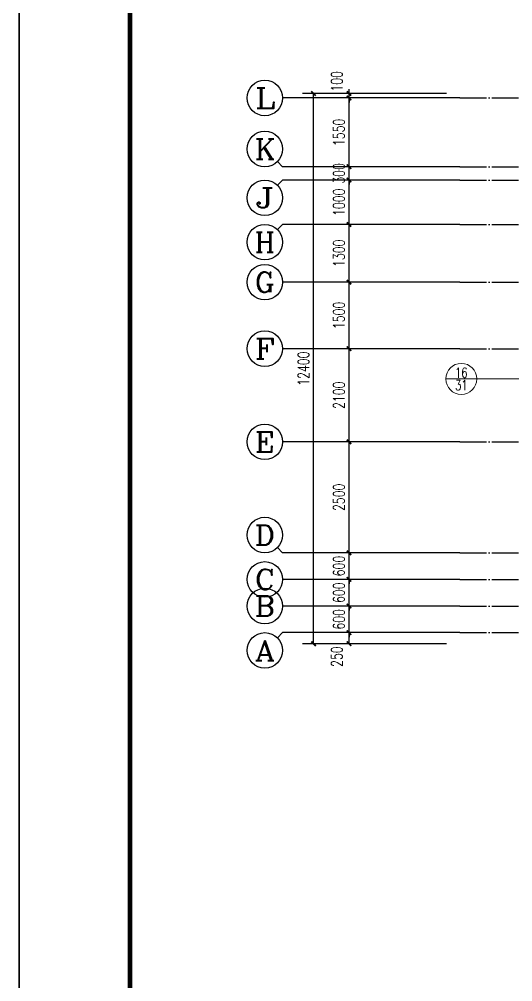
# Model space of a CAD drawing. Extents: x 393367 to 3005760, y 4998 to 826018.
# Drawn here: x 2480869 to 2492006, y 274751 to 296443 of the extents above; entities that cross this region are included whole.
import ezdxf
from ezdxf.enums import TextEntityAlignment as Align

# ---------------------------------------------------------------- set-up
doc = ezdxf.new("R2010")
doc.units = 0
doc.header["$LTSCALE"] = 1000
doc.linetypes.add('DOTE', pattern=[2.42, 2, -0.2, 0.02, -0.2])
doc.layers.get('0').update_dxf_attribs({"linetype": 'CONTINUOUS'})
doc.layers.get('Defpoints').update_dxf_attribs({"linetype": 'CONTINUOUS'})
for name, color, linetype in [('-TK', 7, 'CONTINUOUS'), ('AXIS', 3, 'CONTINUOUS'), ('AXIS_TEXT', 7, 'CONTINUOUS'), ('DOTE', 8, 'DOTE'), ('PUB_TEXT', 7, 'CONTINUOUS')]:
    doc.layers.add(name, color=color, linetype=linetype)
doc.layers.add('DIM_IDEN', color=3, linetype='CONTINUOUS', lineweight=15)
doc.layers.add('yichutu', color=7, linetype='CONTINUOUS', true_color=0xffffff, plot=False)
doc.styles.add('_TCH_AXIS', font='COMPLEX', dxfattribs={"bigfont": 'GBCBIG'})
doc.styles.add('_TCH_DIM_T3', font='SIMPLEX', dxfattribs={"width": 0.705882, "bigfont": 'GBCBIG'})
doc.styles.add('_TCH_LABEL', font='COMPLEX', dxfattribs={"bigfont": 'GBCBIG'})
doc.styles.add('COMPLEX', font='COMPLEX')
doc.dimstyles.new('_TCH_ARCH&&100', dxfattribs={"dimtxt": 255, "dimasz": 100, "dimexe": 250, "dimexo": 300, "dimgap": 100, "dimtad": 1, "dimdec": 0, "dimzin": 0, "dimdsep": 46, "dimtxsty": '_TCH_DIM_T3', "dimblk": 'ARCHTICK', "dimcen": 0.09, "dimclrt": 7, "dimazin": 2, "dimtfac": 1, "dimtdec": 0, "dimtix": 1, "dimtmove": 2, "dimatfit": 3, "dimldrblk": 'ARCHTICK', "dimfxl": 1, "dimtolj": 1, "dimtzin": 0, "dimarcsym": 0})

# ---------------------------------------------------------------- blocks, each defined once
blk = doc.blocks.new('_ArchTick')
at = {"color": 0, "linetype": 'ByBlock', "const_width": 0.4}
blk.add_lwpolyline([(-0.5, -0.5), (0.5, 0.5)], dxfattribs=at)
blk = doc.blocks.new('*D3225')
at = {"layer": 'AXIS', "color": 0, "lineweight": -2}
for p, q in [((4500, 6800), (2050, 6800)), ((2300, 6550), (2300, 6800)), ((4500, 6550), (2050, 6550))]:
    blk.add_line(p, q, dxfattribs=at)
at = {"layer": 'Defpoints', "color": 0}
for p in [(2300, 6800), (4800, 6800), (4800, 6550)]:
    blk.add_point(p, dxfattribs=at)
at = {"layer": 'AXIS', "color": 0, "lineweight": -2, "xscale": 100, "yscale": 100, "zscale": 100}
for p, rotation in [((2300, 6800), 90), ((2300, 6550), 270)]:
    blk.add_blockref('_ArchTick', p, dxfattribs=dict(at, rotation=rotation))
at = {"layer": 'AXIS', "color": 7, "insert": (2025, 6261), "char_height": 255, "attachment_point": 5, "rotation": 90, "style": '_TCH_DIM_T3'}
blk.add_mtext('\\A1;250', dxfattribs=at)
blk = doc.blocks.new('*D3226')
at = {"layer": 'AXIS', "color": 0, "lineweight": -2}
for p, q in [((4500, 7400), (2050, 7400)), ((2300, 7400), (2300, 7500)), ((2300, 6800), (2300, 7400)), ((4500, 6800), (2050, 6800)), ((2300, 6800), (2300, 6700))]:
    blk.add_line(p, q, dxfattribs=at)
at = {"layer": 'Defpoints', "color": 0}
for p in [(2300, 7400), (4800, 7400), (4800, 6800)]:
    blk.add_point(p, dxfattribs=at)
at = {"layer": 'AXIS', "color": 0, "lineweight": -2, "xscale": 100, "yscale": 100, "zscale": 100}
for p, rotation in [((2300, 7400), 270), ((2300, 6800), 90)]:
    blk.add_blockref('_ArchTick', p, dxfattribs=dict(at, rotation=rotation))
at = {"layer": 'AXIS', "color": 7, "insert": (2073, 7100), "char_height": 255, "attachment_point": 5, "rotation": 90, "style": '_TCH_DIM_T3'}
blk.add_mtext('\\A1;600', dxfattribs=at)
blk = doc.blocks.new('*D3227')
at = {"layer": 'AXIS', "color": 0, "lineweight": -2}
for p, q in [((2300, 8000), (2300, 8100)), ((4500, 8000), (2050, 8000)), ((2300, 7400), (2300, 8000)), ((4500, 7400), (2050, 7400)), ((2300, 7400), (2300, 7300))]:
    blk.add_line(p, q, dxfattribs=at)
at = {"layer": 'Defpoints', "color": 0}
for p in [(2300, 8000), (4800, 8000), (4800, 7400)]:
    blk.add_point(p, dxfattribs=at)
at = {"layer": 'AXIS', "color": 0, "lineweight": -2, "xscale": 100, "yscale": 100, "zscale": 100}
for p, rotation in [((2300, 8000), 270), ((2300, 7400), 90)]:
    blk.add_blockref('_ArchTick', p, dxfattribs=dict(at, rotation=rotation))
at = {"layer": 'AXIS', "color": 7, "insert": (2073, 7700), "char_height": 255, "attachment_point": 5, "rotation": 90, "style": '_TCH_DIM_T3'}
blk.add_mtext('\\A1;600', dxfattribs=at)
blk = doc.blocks.new('*D3228')
at = {"layer": 'AXIS', "color": 0, "lineweight": -2}
for p, q in [((2300, 8600), (2300, 8700)), ((4500, 8600), (2050, 8600)), ((2300, 8000), (2300, 8600)), ((4500, 8000), (2050, 8000)), ((2300, 8000), (2300, 7900))]:
    blk.add_line(p, q, dxfattribs=at)
at = {"layer": 'Defpoints', "color": 0}
for p in [(2300, 8600), (4800, 8600), (4800, 8000)]:
    blk.add_point(p, dxfattribs=at)
at = {"layer": 'AXIS', "color": 0, "lineweight": -2, "xscale": 100, "yscale": 100, "zscale": 100}
for p, rotation in [((2300, 8600), 270), ((2300, 8000), 90)]:
    blk.add_blockref('_ArchTick', p, dxfattribs=dict(at, rotation=rotation))
at = {"layer": 'AXIS', "color": 7, "insert": (2073, 8300), "char_height": 255, "attachment_point": 5, "rotation": 90, "style": '_TCH_DIM_T3'}
blk.add_mtext('\\A1;600', dxfattribs=at)
blk = doc.blocks.new('*D3229')
at = {"layer": 'AXIS', "color": 0, "lineweight": -2}
for p, q in [((4500, 11100), (2050, 11100)), ((2300, 8600), (2300, 11100)), ((4500, 8600), (2050, 8600))]:
    blk.add_line(p, q, dxfattribs=at)
at = {"layer": 'Defpoints', "color": 0}
for p in [(2300, 11100), (4800, 11100), (4800, 8600)]:
    blk.add_point(p, dxfattribs=at)
at = {"layer": 'AXIS', "color": 0, "lineweight": -2, "xscale": 100, "yscale": 100, "zscale": 100}
for p, rotation in [((2300, 11100), 90), ((2300, 8600), 270)]:
    blk.add_blockref('_ArchTick', p, dxfattribs=dict(at, rotation=rotation))
at = {"layer": 'AXIS', "color": 7, "insert": (2073, 9850), "char_height": 255, "attachment_point": 5, "rotation": 90, "style": '_TCH_DIM_T3'}
blk.add_mtext('\\A1;2500', dxfattribs=at)
blk = doc.blocks.new('*D3230')
at = {"layer": 'AXIS', "color": 0, "lineweight": -2}
for p, q in [((4500, 13200), (2050, 13200)), ((2300, 11100), (2300, 13200)), ((4500, 11100), (2050, 11100))]:
    blk.add_line(p, q, dxfattribs=at)
at = {"layer": 'Defpoints', "color": 0}
for p in [(2300, 13200), (4800, 13200), (4800, 11100)]:
    blk.add_point(p, dxfattribs=at)
at = {"layer": 'AXIS', "color": 0, "lineweight": -2, "xscale": 100, "yscale": 100, "zscale": 100}
for p, rotation in [((2300, 13200), 90), ((2300, 11100), 270)]:
    blk.add_blockref('_ArchTick', p, dxfattribs=dict(at, rotation=rotation))
at = {"layer": 'AXIS', "color": 7, "insert": (2073, 12150), "char_height": 255, "attachment_point": 5, "rotation": 90, "style": '_TCH_DIM_T3'}
blk.add_mtext('\\A1;2100', dxfattribs=at)
blk = doc.blocks.new('*D3231')
at = {"layer": 'AXIS', "color": 0, "lineweight": -2}
for p, q in [((4500, 14700), (2050, 14700)), ((2300, 13200), (2300, 14700)), ((4500, 13200), (2050, 13200))]:
    blk.add_line(p, q, dxfattribs=at)
at = {"layer": 'Defpoints', "color": 0}
for p in [(2300, 14700), (4800, 14700), (4800, 13200)]:
    blk.add_point(p, dxfattribs=at)
at = {"layer": 'AXIS', "color": 0, "lineweight": -2, "xscale": 100, "yscale": 100, "zscale": 100}
for p, rotation in [((2300, 14700), 90), ((2300, 13200), 270)]:
    blk.add_blockref('_ArchTick', p, dxfattribs=dict(at, rotation=rotation))
at = {"layer": 'AXIS', "color": 7, "insert": (2073, 13950), "char_height": 255, "attachment_point": 5, "rotation": 90, "style": '_TCH_DIM_T3'}
blk.add_mtext('\\A1;1500', dxfattribs=at)
blk = doc.blocks.new('*D3232')
at = {"layer": 'AXIS', "color": 0, "lineweight": -2}
for p, q in [((4500, 16000), (2050, 16000)), ((2300, 14700), (2300, 16000)), ((4500, 14700), (2050, 14700))]:
    blk.add_line(p, q, dxfattribs=at)
at = {"layer": 'Defpoints', "color": 0}
for p in [(2300, 16000), (4800, 16000), (4800, 14700)]:
    blk.add_point(p, dxfattribs=at)
at = {"layer": 'AXIS', "color": 0, "lineweight": -2, "xscale": 100, "yscale": 100, "zscale": 100}
for p, rotation in [((2300, 16000), 90), ((2300, 14700), 270)]:
    blk.add_blockref('_ArchTick', p, dxfattribs=dict(at, rotation=rotation))
at = {"layer": 'AXIS', "color": 7, "insert": (2073, 15350), "char_height": 255, "attachment_point": 5, "rotation": 90, "style": '_TCH_DIM_T3'}
blk.add_mtext('\\A1;1300', dxfattribs=at)
blk = doc.blocks.new('*D3233')
at = {"layer": 'AXIS', "color": 0, "lineweight": -2}
for p, q in [((4500, 17000), (2050, 17000)), ((2300, 16000), (2300, 17000)), ((4500, 16000), (2050, 16000))]:
    blk.add_line(p, q, dxfattribs=at)
at = {"layer": 'Defpoints', "color": 0}
for p in [(2300, 17000), (4800, 17000), (4800, 16000)]:
    blk.add_point(p, dxfattribs=at)
at = {"layer": 'AXIS', "color": 0, "lineweight": -2, "xscale": 100, "yscale": 100, "zscale": 100}
for p, rotation in [((2300, 17000), 90), ((2300, 16000), 270)]:
    blk.add_blockref('_ArchTick', p, dxfattribs=dict(at, rotation=rotation))
at = {"layer": 'AXIS', "color": 7, "insert": (2073, 16500), "char_height": 255, "attachment_point": 5, "rotation": 90, "style": '_TCH_DIM_T3'}
blk.add_mtext('\\A1;1000', dxfattribs=at)
blk = doc.blocks.new('*D3234')
at = {"layer": 'AXIS', "color": 0, "lineweight": -2}
for p, q in [((2300, 17300), (2300, 17400)), ((4500, 17300), (2050, 17300)), ((2300, 17000), (2300, 17300)), ((4500, 17000), (2050, 17000)), ((2300, 17000), (2300, 16900))]:
    blk.add_line(p, q, dxfattribs=at)
at = {"layer": 'Defpoints', "color": 0}
for p in [(2300, 17300), (4800, 17300), (4800, 17000)]:
    blk.add_point(p, dxfattribs=at)
at = {"layer": 'AXIS', "color": 0, "lineweight": -2, "xscale": 100, "yscale": 100, "zscale": 100}
for p, rotation in [((2300, 17300), 270), ((2300, 17000), 90)]:
    blk.add_blockref('_ArchTick', p, dxfattribs=dict(at, rotation=rotation))
at = {"layer": 'AXIS', "color": 7, "insert": (2073, 17150), "char_height": 255, "attachment_point": 5, "rotation": 90, "style": '_TCH_DIM_T3'}
blk.add_mtext('\\A1;300', dxfattribs=at)
blk = doc.blocks.new('*D3235')
at = {"layer": 'AXIS', "color": 0, "lineweight": -2}
for p, q in [((4500, 18850), (2050, 18850)), ((2300, 17300), (2300, 18850)), ((4500, 17300), (2050, 17300))]:
    blk.add_line(p, q, dxfattribs=at)
at = {"layer": 'Defpoints', "color": 0}
for p in [(2300, 18850), (4800, 18850), (4800, 17300)]:
    blk.add_point(p, dxfattribs=at)
at = {"layer": 'AXIS', "color": 0, "lineweight": -2, "xscale": 100, "yscale": 100, "zscale": 100}
for p, rotation in [((2300, 18850), 90), ((2300, 17300), 270)]:
    blk.add_blockref('_ArchTick', p, dxfattribs=dict(at, rotation=rotation))
at = {"layer": 'AXIS', "color": 7, "insert": (2073, 18075), "char_height": 255, "attachment_point": 5, "rotation": 90, "style": '_TCH_DIM_T3'}
blk.add_mtext('\\A1;1550', dxfattribs=at)
blk = doc.blocks.new('*D3236')
at = {"layer": 'AXIS', "color": 0, "lineweight": -2}
for p, q in [((4500, 18950), (2050, 18950)), ((2300, 18950), (2300, 19050)), ((2300, 18850), (2300, 18950)), ((4500, 18850), (2050, 18850)), ((2300, 18850), (2300, 18750))]:
    blk.add_line(p, q, dxfattribs=at)
at = {"layer": 'Defpoints', "color": 0}
for p in [(2300, 18950), (4800, 18950), (4800, 18850)]:
    blk.add_point(p, dxfattribs=at)
at = {"layer": 'AXIS', "color": 0, "lineweight": -2, "xscale": 100, "yscale": 100, "zscale": 100}
for p, rotation in [((2300, 18950), 270), ((2300, 18850), 90)]:
    blk.add_blockref('_ArchTick', p, dxfattribs=dict(at, rotation=rotation))
at = {"layer": 'AXIS', "color": 7, "insert": (2025, 19225), "char_height": 255, "attachment_point": 5, "rotation": 90, "style": '_TCH_DIM_T3'}
blk.add_mtext('\\A1;100', dxfattribs=at)
blk = doc.blocks.new('*D3237')
at = {"layer": 'AXIS', "color": 0, "lineweight": -2}
for p, q in [((4500, 18950), (1250, 18950)), ((1500, 6550), (1500, 18950)), ((4500, 6550), (1250, 6550))]:
    blk.add_line(p, q, dxfattribs=at)
at = {"layer": 'Defpoints', "color": 0}
for p in [(1500, 18950), (4800, 18950), (4800, 6550)]:
    blk.add_point(p, dxfattribs=at)
at = {"layer": 'AXIS', "color": 0, "lineweight": -2, "xscale": 100, "yscale": 100, "zscale": 100}
for p, rotation in [((1500, 18950), 90), ((1500, 6550), 270)]:
    blk.add_blockref('_ArchTick', p, dxfattribs=dict(at, rotation=rotation))
at = {"layer": 'AXIS', "color": 7, "insert": (1273, 12750), "char_height": 255, "attachment_point": 5, "rotation": 90, "style": '_TCH_DIM_T3'}
blk.add_mtext('\\A1;12400', dxfattribs=at)
blk = doc.blocks.new('_axiso')
blk.add_circle((0, 0), 0.5)
at = {"layer": 'AXIS_TEXT', "style": 'COMPLEX', "width": 1.041667}
blk.add_attdef('A', text='', height=0.56, dxfattribs=at).set_placement((-0.25, -0.28), (0.25, -0.28), align=Align.FIT)
blk = doc.blocks.new('A1')
blk.add_lwpolyline([(0, 59400), (0, 0), (84100, 0), (84100, 59400)], close=True)
at = {"const_width": 100}
blk.add_lwpolyline([(2500, 58400), (2500, 1000), (83100, 1000), (83100, 58400)], close=True, dxfattribs=at)
blk = doc.blocks.new('yct-841-594-84100-59400-100-1000')
at = {"layer": 'yichutu', "color": 7, "true_color": 0xffffff}
blk.add_lwpolyline([(0, 0), (0, 59400), (84100, 59400), (84100, 0)], close=True, dxfattribs=at)
blk = doc.blocks.new('A$C427E36F2')
at = {"layer": 'AXIS'}
for p, q in [((4800, 18850), (800, 18850)), ((682.8, 17417.2), (800, 17300)), ((4800, 17300), (800, 17300)), ((682.8, 16882.8), (800, 17000)), ((4800, 17000), (800, 17000)), ((682.8, 15882.8), (800, 16000)), ((4800, 16000), (800, 16000)), ((4800, 14700), (800, 14700)), ((4800, 13200), (800, 13200)), ((4800, 11100), (800, 11100)), ((682.8, 8717.2), (800, 8600)), ((4800, 8600), (800, 8600)), ((4800, 8000), (800, 8000)), ((4800, 7400), (800, 7400)), ((682.8, 6682.8), (800, 6800)), ((4800, 6800), (800, 6800))]:
    blk.add_line(p, q, dxfattribs=at)
at = {"layer": 'DOTE', "linetype": 'DOTE', "ltscale": 0.3}
for p, q in [((4800, 18850), (63600, 18850)), ((4800, 17300), (63600, 17300)), ((4800, 17000), (63600, 17000)), ((4800, 16000), (63600, 16000)), ((4800, 14700), (63600, 14700)), ((4800, 13200), (63600, 13200)), ((4800, 11100), (63600, 11100)), ((4800, 8600), (63600, 8600)), ((4800, 8000), (63600, 8000)), ((4800, 7400), (63600, 7400)), ((4800, 6800), (63600, 6800))]:
    blk.add_line(p, q, dxfattribs=at)
at = {"layer": 'AXIS'}
ref = blk.add_blockref('_axiso', (400, 18850), dxfattribs=dict(at, xscale=800, yscale=800, zscale=800))
ref.add_attrib('A', 'L', dxfattribs={"layer": 'AXIS_TEXT', "height": 452.5, "style": '_TCH_AXIS', "width": 1.4}).set_placement((173.7, 18623.7), (626.3, 18623.7), align=Align.FIT)
ref = blk.add_blockref('_axiso', (400, 17700), dxfattribs=dict(at, xscale=800, yscale=800, zscale=800))
ref.add_attrib('A', 'K', dxfattribs={"layer": 'AXIS_TEXT', "height": 452.5, "style": '_TCH_AXIS', "width": 1.105263}).set_placement((173.7, 17473.7), (626.3, 17473.7), align=Align.FIT)
ref = blk.add_blockref('_axiso', (400, 16600), dxfattribs=dict(at, xscale=800, yscale=800, zscale=800))
ref.add_attrib('A', 'J', dxfattribs={"layer": 'AXIS_TEXT', "height": 452.5, "style": '_TCH_AXIS', "width": 1.909091}).set_placement((173.7, 16373.7), (626.3, 16373.7), align=Align.FIT)
ref = blk.add_blockref('_axiso', (400, 15600), dxfattribs=dict(at, xscale=800, yscale=800, zscale=800))
ref.add_attrib('A', 'H', dxfattribs={"layer": 'AXIS_TEXT', "height": 452.5, "style": '_TCH_AXIS', "width": 1.05}).set_placement((173.7, 15373.7), (626.3, 15373.7), align=Align.FIT)
ref = blk.add_blockref('_axiso', (400, 14700), dxfattribs=dict(at, xscale=800, yscale=800, zscale=800))
ref.add_attrib('A', 'G', dxfattribs={"layer": 'AXIS_TEXT', "height": 452.5, "style": '_TCH_AXIS', "width": 1.166667}).set_placement((173.7, 14473.7), (626.3, 14473.7), align=Align.FIT)
ref = blk.add_blockref('_axiso', (400, 13200), dxfattribs=dict(at, xscale=800, yscale=800, zscale=800))
ref.add_attrib('A', 'F', dxfattribs={"layer": 'AXIS_TEXT', "height": 452.5, "style": '_TCH_AXIS', "width": 1.3125}).set_placement((173.7, 12973.7), (626.3, 12973.7), align=Align.FIT)
ref = blk.add_blockref('_axiso', (400, 11100), dxfattribs=dict(at, xscale=800, yscale=800, zscale=800))
ref.add_attrib('A', 'E', dxfattribs={"layer": 'AXIS_TEXT', "height": 452.5, "style": '_TCH_AXIS', "width": 1.3125}).set_placement((173.7, 10873.7), (626.3, 10873.7), align=Align.FIT)
ref = blk.add_blockref('_axiso', (400, 9000), dxfattribs=dict(at, xscale=800, yscale=800, zscale=800))
ref.add_attrib('A', 'D', dxfattribs={"layer": 'AXIS_TEXT', "height": 452.5, "style": '_TCH_AXIS', "width": 1.235294}).set_placement((173.7, 8773.7), (626.3, 8773.7), align=Align.FIT)
ref = blk.add_blockref('_axiso', (400, 8000), dxfattribs=dict(at, xscale=800, yscale=800, zscale=800))
ref.add_attrib('A', 'C', dxfattribs={"layer": 'AXIS_TEXT', "height": 452.5, "style": '_TCH_AXIS', "width": 1.4}).set_placement((173.7, 7773.7), (626.3, 7773.7), align=Align.FIT)
ref = blk.add_blockref('_axiso', (400, 7400), dxfattribs=dict(at, xscale=800, yscale=800, zscale=800))
ref.add_attrib('A', 'B', dxfattribs={"layer": 'AXIS_TEXT', "height": 452.5, "style": '_TCH_AXIS', "width": 1.235294}).set_placement((173.7, 7173.7), (626.3, 7173.7), align=Align.FIT)
ref = blk.add_blockref('_axiso', (400, 6400), dxfattribs=dict(at, xscale=800, yscale=800, zscale=800))
ref.add_attrib('A', 'A', dxfattribs={"layer": 'AXIS_TEXT', "height": 452.5, "style": '_TCH_AXIS', "width": 1.166667}).set_placement((173.7, 6173.7), (626.3, 6173.7), align=Align.FIT)
for base, p1, p2, picture, middle in [((2300, 18950), (4800, 18850), (4800, 18950), '*D3236', (2025, 19225)), ((2300, 6800), (4800, 6550), (4800, 6800), '*D3225', (2025, 6261))]:
    dim = blk.add_linear_dim(base=base, p1=p1, p2=p2, angle=90, dimstyle='_TCH_ARCH&&100', dxfattribs=at)
    dim.commit()
    dim.dimension.update_dxf_attribs({"geometry": picture, "text_midpoint": middle, "dimtype": 129})
for p1, p2, distance, picture, middle in [((4800, 6550), (4800, 18950), 3300, '*D3237', (1272.5, 12750)), ((4800, 17300), (4800, 18850), 2500, '*D3235', (2072.5, 18075)), ((4800, 17000), (4800, 17300), 2500, '*D3234', (2072.5, 17150)), ((4800, 16000), (4800, 17000), 2500, '*D3233', (2072.5, 16500)), ((4800, 14700), (4800, 16000), 2500, '*D3232', (2072.5, 15350)), ((4800, 13200), (4800, 14700), 2500, '*D3231', (2072.5, 13950)), ((4800, 11100), (4800, 13200), 2500, '*D3230', (2072.5, 12150)), ((4800, 8600), (4800, 11100), 2500, '*D3229', (2072.5, 9850)), ((4800, 8000), (4800, 8600), 2500, '*D3228', (2072.5, 8300)), ((4800, 7400), (4800, 8000), 2500, '*D3227', (2072.5, 7700)), ((4800, 6800), (4800, 7400), 2500, '*D3226', (2072.5, 7100))]:
    dim = blk.add_aligned_dim(p1=p1, p2=p2, distance=distance, dimstyle='_TCH_ARCH&&100', dxfattribs=at)
    dim.commit()
    dim.dimension.update_dxf_attribs({"geometry": picture, "text_midpoint": middle})

msp = doc.modelspace()

# ---------------------------------------------------------------- linework, layer by layer
at = {"layer": 'DIM_IDEN', "color": 150}
for p, q in [((2491194.73305, 288336.60913), (2490494.73305, 288336.60913)), ((2492910.61784, 288336.60913), (2491194.73305, 288336.60913))]:
    msp.add_line(p, q, dxfattribs=at)
msp.add_circle((2490844.73305, 288336.60913), 350, dxfattribs=at)

# ---------------------------------------------------------------- block references
at = {"layer": '-TK'}
msp.add_blockref('A1', (2480869.24175, 250362.12225), dxfattribs=at)
msp.add_blockref('A$C427E36F2', (2486010.61679, 275818.6659))
at = {"layer": 'yichutu'}
msp.add_blockref('yct-841-594-84100-59400-100-1000', (2480869.24175, 250362.12225), dxfattribs=at)

# ---------------------------------------------------------------- texts
at = {"layer": 'PUB_TEXT', "style": '_TCH_LABEL'}
for s, width, p, p2 in [('16', 0.905172, (2490703.86077, 288364.78359), (2490985.60533, 288364.78359)), ('31', 0.9375, (2490703.86077, 288083.03903), (2490985.60533, 288083.03903))]:
    msp.add_text(s, height=225.395652, dxfattribs=dict(at, width=width)).set_placement(p, p2, align=Align.FIT)

doc.saveas('drawing.dxf')
